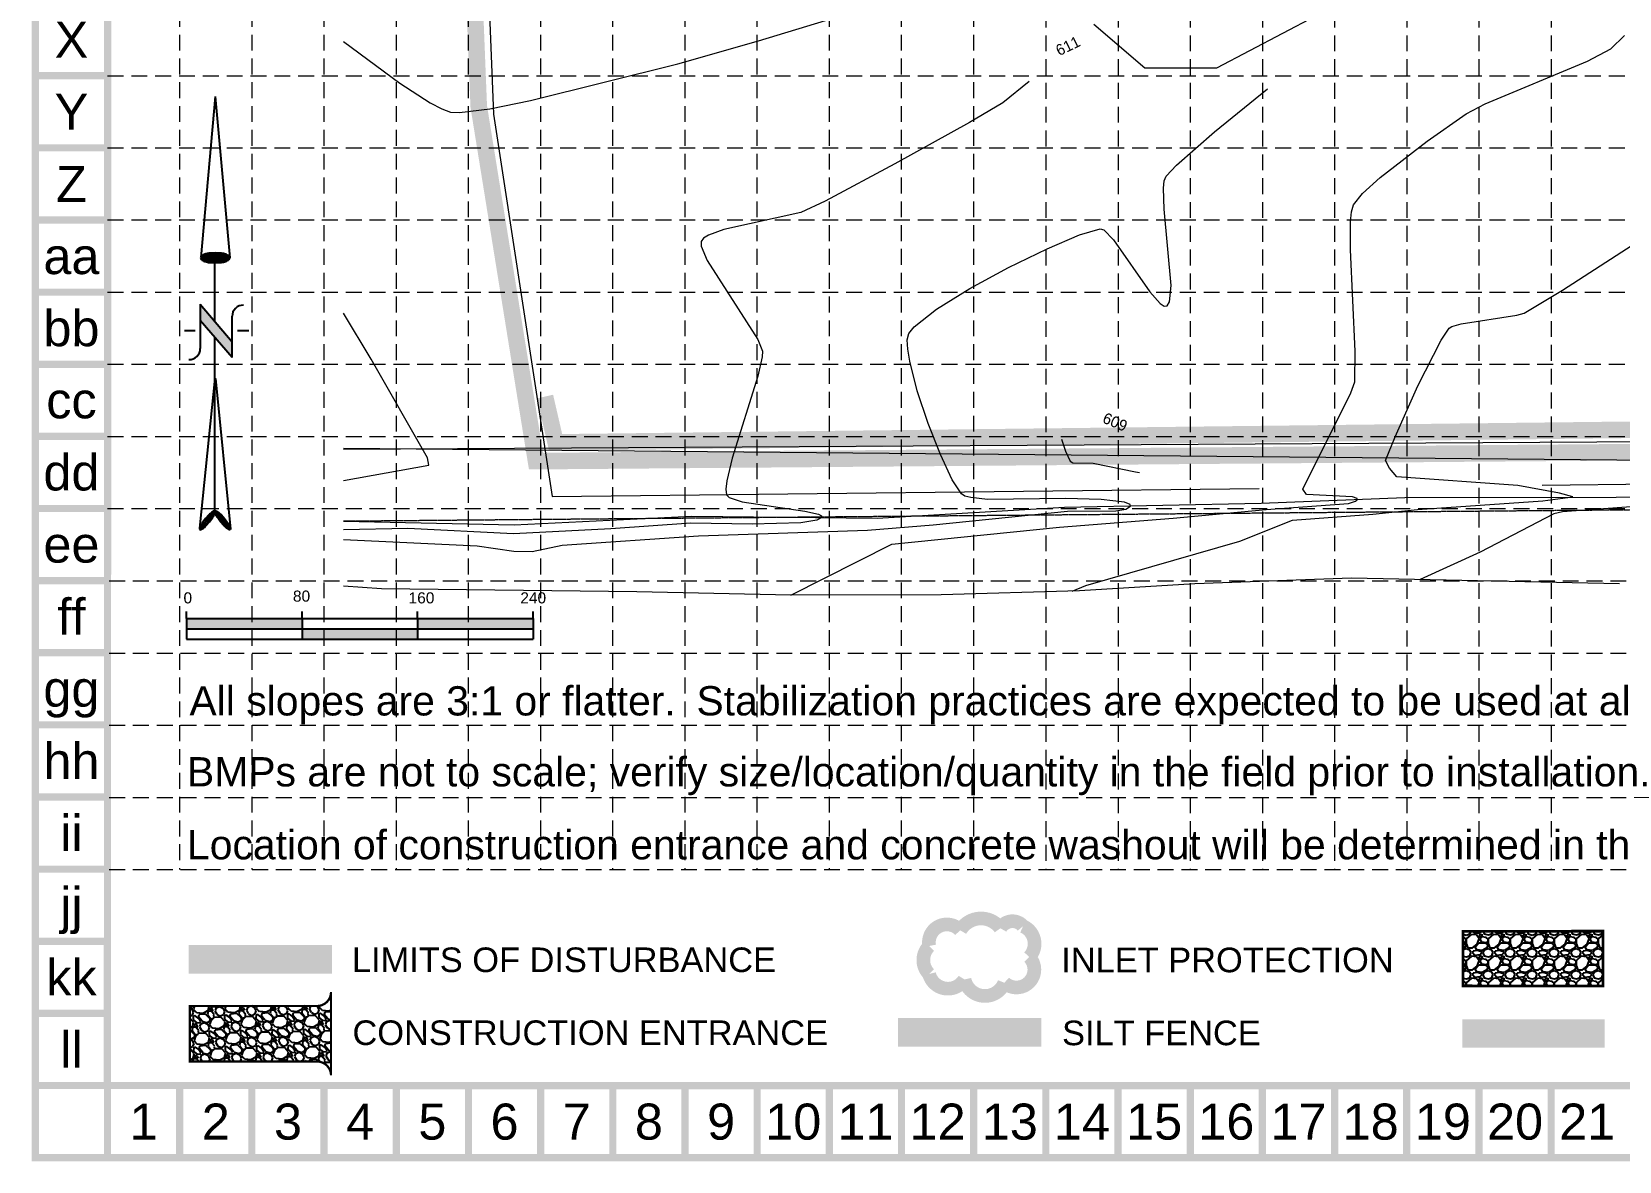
# Model space of a CAD drawing. Header units: feet. Extents: x 2483421 to 2485095, y 6854873 to 6855921.
# Drawn here: x 2483421 to 2483995, y 6854873 to 6855282 of the extents above; entities that cross this region are included whole.
import ezdxf
from ezdxf.enums import TextEntityAlignment as Align

# ---------------------------------------------------------------- set-up
doc = ezdxf.new("R2010")
doc.units = ezdxf.units.FT
doc.header["$MEASUREMENT"] = 0
for name, pattern in [('ACAD_ISO02W100', [15, 12, -3]), ('DGN Style 3', [358.380981, 255.986415, -102.394566]), ('HIDDEN', [0.375, 0.25, -0.125]), ('PHANTOM2', [2.375, 0.625, -0.125, 0.125, -0.125, 1.25, -0.125])]:
    doc.linetypes.add(name, pattern=pattern)
for name, color, linetype in [('BASE', 7, 'Continuous'), ('GRID', 254, 'HIDDEN'), ('LEGEND', 7, 'Continuous'), ('LIMITS OF DISTURBANCE', 1, 'HIDDEN'), ('NARROW', 7, 'Continuous'), ('SILT FENCE', 200, 'Continuous')]:
    doc.layers.add(name, color=color, linetype=linetype)
for name, color, linetype, lineweight in [('CTEXT', 1, 'Continuous', 0), ('CTR', 62, 'Continuous', 0), ('CTRINDEX', 7, 'Continuous', 0), ('Level 11', 7, 'Continuous', 0), ('Level 14', 7, 'Continuous', 0), ('Level 18', 7, 'Continuous', 0), ('Level 23', 7, 'Continuous', 0), ('Level 31', 7, 'Continuous', 0), ('Level 7', 7, 'Continuous', 0), ('P-Cont-1', 21, 'Continuous', 13)]:
    doc.layers.add(name, color=color, linetype=linetype, lineweight=lineweight)
doc.styles.add("L200'", font='ARIAL.TTF', dxfattribs={"height": 0.001969})
doc.styles.get("Standard").update_dxf_attribs({"font": 'ARIAL.TTF'})
doc.linetypes.add('Fence-Barbed', pattern='A,38,-12,[1,dgnlstyle-maplsty.shx,S=0.064,R=0,X=0,Y=0],-12,38', length=100)

# ---------------------------------------------------------------- blocks, each defined once
blk = doc.blocks.new('North Arrow')
at = {"layer": 'NARROW'}
for p, q in [((32.43, 3.06), (32.43, 4.63)), ((28.77, -2.09), (34.02, 2.32)), ((36.18, 2.33), (30.46, 2.33)), ((36.16, 2.32), (31.04, -2.09)), ((0, 0), (22.36, 2)), ((0, 0), (22.33, -2.02)), ((39.1, 0.01), (59.96, 2.11)), ((31.2, -0.05), (21.66, -0.05)), ((21.66, -0.05), (21.66, -0.05)), ((28.77, -2.09), (34.95, -2.09)), ((57.45, -0.05), (33.41, -0.05)), ((59.83, -2.14), (39.04, -0.01)), ((57.69, -0.03), (57.77, -0.01)), ((57.77, -0.05), (57.69, -0.03)), ((32.43, -4.26), (32.43, -2.8))]:
    blk.add_line(p, q, dxfattribs=at)
blk.add_lwpolyline([(22.36, -2.03), (22.59, -1.93, 0.091577), (22.87, -1.44, 0.048306), (23.03, -0.75), (23.07, -0.01), (23.01, 0.82, 0.048306), (22.87, 1.42, 0.091577), (22.59, 1.91), (22.36, 2.01), (22.14, 1.91, 0.091577), (21.86, 1.42, 0.048306), (21.72, 0.82), (21.66, -0.01), (21.72, -0.83, 0.048306), (21.86, -1.44, 0.091577), (22.14, -1.93)], format="xyb", close=True, dxfattribs=at)
for points in [[(57.46, -0.03), (57.44, 0.08, -0.066818), (57.67, 0.47, -0.03073), (58.01, 0.84), (58.52, 1.29), (59.07, 1.7, -0.03073), (59.5, 1.95, -0.066818), (59.93, 2.1), (60.04, 2.06)], [(60.04, 2.06), (60.05, 1.95, -0.066818), (59.82, 1.56, -0.03073), (59.43, 1.14), (58.97, 0.74), (58.42, 0.33, -0.03073), (57.99, 0.08, -0.036692), (57.76, -0.02)], [(57.46, -0.04), (57.44, -0.15, 0.066818), (57.67, -0.54, 0.03073), (58.01, -0.9), (58.52, -1.36), (59.07, -1.77, 0.03073), (59.5, -2.02, 0.066818), (59.93, -2.17), (60.04, -2.13)], [(60.04, -2.13), (60.05, -2.01, 0.066818), (59.82, -1.63, 0.03073), (59.43, -1.2), (58.97, -0.8), (58.42, -0.4, 0.03073), (57.99, -0.15, 0.036692), (57.76, -0.05)]]:
    blk.add_lwpolyline(points, format="xyb", dxfattribs=at)
for centre, start, end in [((30.46, 3.86), 178.8769, 270), ((34.95, -3.62), 358.8769, 90)]:
    blk.add_arc(centre, 1.53, start, end, dxfattribs=at)
for points in [[(31.05, -2.09), (36.15, 2.36), (28.75, -2.06), (34.01, 2.36)], [(23.03, -0.76), (21.67, -0.05), (23.07, -0.05), (21.72, 0.82)], [(23.07, -0.05), (21.72, 0.82), (23.02, 0.75), (21.85, 1.42)], [(23.02, 0.75), (21.85, 1.42), (22.87, 1.44), (22.14, 1.91)], [(22.87, 1.44), (22.14, 1.91), (22.59, 1.91), (22.36, 2)], [(57.44, 0.08), (57.7, -0.01), (57.5, 0.21), (57.77, -0.01)], [(57.45, -0.04), (57.69, -0.02), (57.44, 0.08), (57.7, -0.01)], [(57.5, 0.21), (57.77, -0.01), (57.6, 0.39), (57.94, 0.06)], [(57.6, 0.39), (57.94, 0.06), (57.68, 0.5), (58.07, 0.13)], [(57.68, 0.5), (58.07, 0.13), (57.84, 0.66), (58.29, 0.26)], [(57.84, 0.66), (58.29, 0.26), (58.03, 0.86), (58.52, 0.41)], [(58.03, 0.86), (58.52, 0.41), (58.26, 1.07), (58.73, 0.57)], [(58.26, 1.07), (58.73, 0.57), (58.52, 1.3), (59.05, 0.81)], [(58.52, 1.3), (59.05, 0.81), (58.7, 1.42), (59.26, 0.99)], [(59.26, 1), (58.69, 1.42), (59.45, 1.15), (59, 1.65)], [(59.45, 1.15), (59, 1.65), (59.62, 1.34), (59.28, 1.82)], [(59.62, 1.34), (59.28, 1.82), (59.81, 1.55), (59.49, 1.95)], [(59.81, 1.55), (59.49, 1.95), (59.93, 1.73), (59.69, 2.04)], [(59.93, 1.73), (59.69, 2.04), (60.05, 1.94), (59.93, 2.1)], [(60.05, 1.94), (59.93, 2.1), (60.04, 2.06)], [(22.87, -1.44), (21.72, -0.87), (23.03, -0.76), (21.67, -0.05)], [(22.58, -1.93), (21.86, -1.45), (22.87, -1.44), (21.72, -0.87)], [(22.36, -2.01), (22.14, -1.93), (22.58, -1.93), (21.86, -1.45)], [(57.44, -0.14), (57.69, -0.02), (57.45, -0.04), (57.69, -0.02)], [(57.46, -0.19), (57.7, -0.03), (57.44, -0.14), (57.69, -0.02)], [(57.53, -0.33), (57.76, -0.05), (57.46, -0.19), (57.7, -0.03)], [(57.63, -0.48), (57.9, -0.1), (57.53, -0.33), (57.76, -0.05)], [(57.78, -0.66), (58.09, -0.2), (57.63, -0.48), (57.9, -0.1)], [(57.97, -0.87), (58.34, -0.35), (57.78, -0.66), (58.09, -0.2)], [(58.24, -1.11), (58.61, -0.54), (57.97, -0.87), (58.34, -0.35)], [(58.61, -1.43), (58.93, -0.77), (58.24, -1.11), (58.61, -0.54)], [(58.91, -1.64), (59.2, -1), (58.61, -1.43), (58.93, -0.77)], [(59.12, -1.79), (59.57, -1.36), (58.92, -1.65), (59.2, -1.01)], [(59.35, -1.93), (59.81, -1.62), (59.12, -1.79), (59.57, -1.36)], [(59.54, -1.32), (59.41, -1.18), (59.21, -1.01)], [(59.58, -2.05), (59.93, -1.79), (59.35, -1.93), (59.81, -1.62)], [(59.78, -2.13), (60.05, -2.01), (59.58, -2.05), (59.93, -1.79)], [(59.92, -2.17), (60.04, -2.13), (59.78, -2.13), (60.05, -2.01)]]:
    blk.add_solid(points, dxfattribs=at)
blk = doc.blocks.new('A$C0CA6349E')
h = blk.add_hatch(color=7)
h.paths.add_polyline_path([(82.2, 7.2), (82.2, 14.4), (2.2, 14.4), (2.2, 7.2)])
h.paths.add_polyline_path([(82.2, 7.2), (82.2, 0), (162.2, 0), (162.2, 7.2)])
h.paths.add_polyline_path([(162.2, 14.4), (162.2, 7.2), (242.2, 7.2), (242.2, 14.4)])
at = {"color": 7}
for p, q in [((2.2, 14.4), (2.2, 19.2)), ((2.2, 14.4), (82.2, 14.4)), ((2.2, 14.4), (2.2, 0)), ((82.2, 14.4), (82.2, 19.2)), ((82.2, 14.4), (242.2, 14.4)), ((82.2, 14.4), (82.2, 0)), ((162.2, 14.4), (162.2, 19.2)), ((162.2, 14.4), (162.2, 0)), ((242.2, 14.4), (242.2, 19.2)), ((242.2, 14.4), (242.2, 0)), ((2.2, 7.2), (242.2, 7.2)), ((2.2, 0), (82.2, 0)), ((82.2, 0), (242.2, 0))]:
    blk.add_line(p, q, dxfattribs=at)
for s, p in [('80', (75.9, 26.1)), ('0', (0.1, 24.9)), ('160', (156, 24.9)), ('240', (233.4, 24.9))]:
    blk.add_text(s, height=7.68, dxfattribs=at).set_placement(p)

msp = doc.modelspace()

# ---------------------------------------------------------------- hatches: boundary and pattern name
at = {"layer": 'LEGEND', "linetype": 'ACAD_ISO02W100'}
h = msp.add_hatch(dxfattribs=at)
h.set_pattern_fill('GRAVEL', color=240, scale=7.960862, style=0)
h.set_pattern_definition([(228.0128, (2483372.27193, 6854534.72624), (-63.68688393, -71.64777093), [1.07102, -106.031425]), (184.9697, (2483371.55545, 6854533.93015), (95.53035537, 7.96079305), [1.83791, -181.95287]), (132.5104, (2483369.72446, 6854533.77094), (79.6085486, -87.5695538), [1.29593, -128.29751]), (267.2737, (2483366.61972, 6854531.78072), (7.96083055, 159.21724735), [1.673676, -165.69387]), (292.8337, (2483366.5401, 6854530.10894), (-39.8043901, 95.53031843), [1.64117, -162.47621]), (357.2737, (2483367.17698, 6854528.59638), (-159.21724735, 7.96083055), [1.673676, -165.69387]), (37.6942, (2483368.84876, 6854528.51677), (-103.49126773, -79.60854612), [2.21335, -219.12153]), (72.2553, (2483370.60015, 6854529.8701), (55.72612143, 175.1389395), [2.08963, -206.87352]), (121.4296, (2483371.23702, 6854531.86033), (-63.68696355, 103.49116974), [1.679344, -166.25523]), (175.2364, (2483370.3613, 6854533.2933), (87.5694923, -7.96079484), [1.91723, -93.94425]), (222.3974, (2483368.45072, 6854533.4525), (-95.53040552, -87.56942172), [2.479395, -245.46025]), (138.8141, (2483374.501, 6854531.7011), (-55.7260592, 47.7651521), [0.84625, -83.77887]), (171.4692, (2483373.8641, 6854532.25837), (103.4911956, -15.92178747), [1.60998, -159.38849]), (225, (2483372.272, 6854532.497), (-9e-16, -7.960865), [1.12583, -10.13252]), (203.1986, (2483371.7147, 6854533.4525), (39.8043091, 15.921735), [0.60628, -60.02184]), (291.8014, (2483371.1574, 6854533.2137), (-7.9608615, 23.882589), [0.85741, -42.01315]), (30.9638, (2483371.4758, 6854532.4176), (23.882571, 15.9217443), [1.392586, -45.02682]), (161.5651, (2483372.67, 6854533.134), (15.921728, -7.9608495), [1.00698, -24.16748]), (16.3895, (2483366.5401, 6854533.21368), (79.60864, 23.88252871), [1.410665, -139.65617]), (70.3462, (2483367.89346, 6854533.6117), (-31.84341116, -87.56950175), [1.18347, -117.16326]), (293.1986, (2483372.67, 6854534.7262), (-15.921735, 39.8043091), [1.21256, -59.41556]), (343.6105, (2483373.14763, 6854533.6117), (-79.60864, 23.88252871), [1.410665, -139.65617]), (339.444, (2483366.5401, 6854528.2779), (-39.8043259, 15.9216926), [1.36035, -66.65729]), (294.7751, (2483367.81385, 6854527.8003), (-39.80424907, 87.569512), [1.13982, -112.84238]), (66.8014, (2483372.7496, 6854526.7654), (15.921735, 39.8043091), [1.21256, -59.41556]), (17.354, (2483373.22724, 6854527.8799), (-103.49122532, -31.84340523), [1.33449, -132.113884]), (69.444, (2483368.8488, 6854526.7654), (-15.9216926, -39.8043259), [0.680176, -67.33746]), (101.3099, (2483372.272, 6854526.7654), (-7.9608434, 31.843455), [0.405924, -40.18666]), (165.9638, (2483372.1923, 6854527.1634), (23.882591, -7.960847), [1.64117, -31.1823]), (186.009, (2483370.60015, 6854527.56146), (79.60862052, 7.96085682), [1.52092, -150.571136]), (303.6901, (2483371.4758, 6854531.7011), (-7.960873, 15.921721), [1.14813, -27.55516]), (353.1572, (2483372.1127, 6854530.7458), (135.3346532, -15.92178817), [2.0045, -198.444895]), (60.9454, (2483374.1029, 6854530.507), (-31.8434492, -55.7260388), [0.81962, -81.14247]), (90, (2483374.501, 6854531.2235), (-7.96086, 7.96086), [0.47765, -7.48321]), (120.2564, (2483370.44093, 6854527.8003), (31.8434083, -55.7260553), [1.105955, -109.48988]), (48.0128, (2483369.8837, 6854528.7556), (63.68688393, 71.64777093), [2.142045, -104.9604]), (0, (2483371.317, 6854530.348), (7.96086, 7.96086), [2.069824, -5.89104]), (325.3048, (2483373.38645, 6854530.34777), (-79.6085768, 55.7261043), [1.258724, -124.61356]), (254.0546, (2483374.4214, 6854529.6313), (-7.9608614, -31.84345), [1.15912, -56.796835]), (207.646, (2483374.10293, 6854528.51677), (-151.25634937, -79.6086839), [1.88724, -186.83725]), (175.4261, (2483372.43115, 6854527.64107), (-103.4912137, 7.96082086), [1.996576, -197.66084])])
h.paths.add_polyline_path([(2483938.71, 6854936.77), (2483989.38, 6854936.68), (2483989.38, 6854956.58), (2483938.71, 6854956.51)])
at = {"layer": 'LEGEND'}
h = msp.add_hatch(dxfattribs=at)
h.set_pattern_fill('GRAVEL', color=4, scale=8.048013, angle=-43.93426, style=0)
h.set_pattern_definition([(184.078545, (2472228.5872, 6850041.0359), (-96.621089028, -7.48923934), [1.0827474, -107.19219]), (141.0354448, (2472227.5072, 6850040.95887), (75.131935528, -61.212062464), [1.8580286, -183.9447756]), (88.576145, (2472226.0625, 6850042.12727), (-3.467131764, -119.5920643), [1.31012, -129.702031]), (223.339445, (2472222.4062, 6850042.8561), (117.475101185, 110.329393169), [1.691998, -167.50778]), (248.899445, (2472221.1756, 6850041.69485), (38.029260366, 97.467903594), [1.659138, -164.254894]), (313.339445, (2472220.5783, 6850040.14696), (-110.329393169, 117.475101185), [1.691998, -167.50778]), (353.7599448, (2472221.73956, 6850038.91637), (-131.183389054, 14.635071714), [2.237581, -221.5203355]), (28.3210448, (2472223.96388, 6850038.67316), (163.417112102, 88.416784826), [2.112507, -209.1382425]), (77.495345, (2472225.82352, 6850039.67536), (26.226233849, 120.015471719), [1.6977283, -168.0752856]), (131.302145, (2472226.1911, 6850041.3328), (58.16841809, -67.219323845), [1.938219, -94.972691]), (178.4631448, (2472224.91184, 6850042.78888), (-130.971704125, 3.25542215), [2.5065375, -248.147395]), (94.879845, (2472228.0881, 6850037.27), (-7.065865125, 73.861812915), [0.855512, -84.6960306]), (127.534945, (2472228.0153, 6850038.12243), (64.175672637, -84.183016553), [1.627606, -161.1333756]), (181.065745, (2472227.0237, 6850039.413), (-5.5839745, -5.795669), [1.138158, -10.243446]), (159.264345, (2472227.2881, 6850040.4995), (40.14628689, -16.328520495), [0.6129206, -60.6789176]), (247.867145, (2472226.7148, 6850040.7165), (10.95625327, 22.97097516), [0.866795, -42.4730814]), (347.029545, (2472226.3883, 6850039.9135), (28.55494926, -5.16055869), [1.407831, -45.519745]), (117.630845, (2472227.7602, 6850039.5975), (6.00737286, -16.9636058), [1.018001, -24.4320525]), (332.455245, (2472223.35336, 6850043.95516), (74.70856136, -38.452780987), [1.426108, -141.18504]), (26.411945, (2472224.6178, 6850043.29567), (-84.606353315, -41.416485911), [1.1964256, -118.445887]), (249.264345, (2472228.877, 6850040.7567), (16.328520495, 40.14628689), [1.225833, -60.066005]), (299.676245, (2472228.44296, 6850039.61025), (-41.204806121, 73.226699083), [1.426108, -141.18504]), (295.509745, (2472219.8913, 6850040.36185), (-17.810422994, 39.511185176), [1.3752444, -67.3870086]), (250.840845, (2472220.48356, 6850039.1207), (32.445429411, 91.672178196), [1.1522984, -114.0777075]), (22.867145, (2472223.351, 6850034.9052), (39.51120426, 17.81038099), [1.225833, -60.066005]), (333.419745, (2472224.48046, 6850035.38153), (-97.679544406, 49.409020825), [1.3490964, -133.560184]), (25.509745, (2472220.5111, 6850037.6413), (-39.511185176, -17.810422994), [0.687622, -68.074631]), (57.375645, (2472223.0032, 6850035.2402), (16.54024193, 28.76663231), [0.410368, -40.6266017]), (122.029545, (2472223.2245, 6850035.5858), (11.80304254, -22.54757722), [1.659138, -31.5236635]), (142.074745, (2472222.34453, 6850036.9924), (63.54063852, -50.044063224), [1.537573, -152.2194933]), (259.755845, (2472225.8857, 6850039.392), (5.37226825, 17.17531186), [1.1607005, -27.85682]), (309.2229448, (2472225.6793, 6850038.24973), (87.358346809, -106.518914201), [2.0264413, -200.6173447]), (17.011145, (2472226.9607, 6850036.6799), (-62.270480136, -18.233780673), [0.828591, -82.03077]), (46.065745, (2472227.753, 6850036.922), (-0.2116943, 11.37964), [0.482881, -7.565132]), (76.322145, (2472222.39613, 6850037.27796), (-15.90518438, -62.905546485), [1.118062, -110.688504]), (4.078545, (2472222.6605, 6850038.3643), (96.621089028, 7.48923934), [2.165495, -106.1094425]), (316.065745, (2472224.8205, 6850038.518), (11.37964, 0.2116943), [2.0924833, -5.9555294]), (281.370545, (2472226.3274, 6850037.0665), (-18.86878022, 96.4094153), [1.2725035, -125.9777486]), (210.120345, (2472226.5783, 6850035.819), (-28.13155827, -17.59869698), [1.171807, -57.4186113]), (163.7117448, (2472225.5647, 6850035.23095), (-165.957421428, 48.138743628), [1.907902, -188.882626]), (131.4918448, (2472223.73337, 6850035.76606), (-69.759731789, 78.387286174), [2.0184335, -199.824704])])
edge = h.paths.add_edge_path()
edge.add_line((2483528.94, 6854904.33), (2483528.94, 6854934.51))
edge.add_arc((2483523.91, 6854934.51), 5.03, 270.03906, 360, ccw=False)
edge.add_line((2483523.91, 6854929.48), (2483477.81, 6854929.47))
edge.add_line((2483477.81, 6854929.47), (2483477.81, 6854909.34))
edge.add_line((2483477.81, 6854909.34), (2483523.9, 6854909.36))
edge.add_arc((2483523.91, 6854904.33), 5.03, 0, 90.03906, ccw=False)

# ---------------------------------------------------------------- linework, layer by layer
at = {"layer": 'BASE', "const_width": 2.61}
for points in [[(2483421.94, 6854874.54), (2485093.94, 6854874.54), (2485093.94, 6855919.54), (2483421.94, 6855919.54)], [(2483448.01, 6854900.66), (2485067.89, 6854900.61), (2485067.85, 6855893.43), (2483448.34, 6855893.46)]]:
    msp.add_lwpolyline(points, close=True, dxfattribs=at)
for points in [[(2483448.06, 6855266.42), (2483421.94, 6855266.42)], [(2483448.06, 6855240.29), (2483421.94, 6855240.29)], [(2483448.06, 6855214.17), (2483421.94, 6855214.17)], [(2483448.06, 6855188.04), (2483421.94, 6855188.04)], [(2483448.06, 6855161.92), (2483421.94, 6855161.92)], [(2483448.06, 6855135.79), (2483421.94, 6855135.79)], [(2483448.06, 6855109.67), (2483421.94, 6855109.67)], [(2483448.06, 6855083.54), (2483421.94, 6855083.54)], [(2483448.06, 6855057.42), (2483421.94, 6855057.42)], [(2483448.06, 6855031.29), (2483421.94, 6855031.29)], [(2483448.06, 6855005.17), (2483421.94, 6855005.17)], [(2483448.06, 6854979.04), (2483421.94, 6854979.04)], [(2483448.06, 6854952.92), (2483421.94, 6854952.92)], [(2483448.06, 6854926.79), (2483421.94, 6854926.79)], [(2483448.06, 6854900.67), (2483421.94, 6854900.67)], [(2483448.06, 6854874.54), (2483448.06, 6854900.67)], [(2483474.19, 6854874.54), (2483474.19, 6854900.67)], [(2483500.31, 6854874.54), (2483500.31, 6854900.67)], [(2483526.44, 6854874.54), (2483526.44, 6854900.67)], [(2483552.56, 6854874.54), (2483552.56, 6854900.67)], [(2483578.69, 6854874.54), (2483578.69, 6854900.67)], [(2483604.81, 6854874.54), (2483604.81, 6854900.67)], [(2483630.94, 6854874.54), (2483630.94, 6854900.67)], [(2483657.06, 6854874.54), (2483657.06, 6854900.67)], [(2483683.19, 6854874.54), (2483683.19, 6854900.67)], [(2483709.31, 6854874.54), (2483709.31, 6854900.67)], [(2483735.44, 6854874.54), (2483735.44, 6854900.67)], [(2483761.56, 6854874.54), (2483761.56, 6854900.67)], [(2483787.69, 6854874.54), (2483787.69, 6854900.67)], [(2483813.81, 6854874.54), (2483813.81, 6854900.67)], [(2483839.94, 6854874.54), (2483839.94, 6854900.67)], [(2483866.06, 6854874.54), (2483866.06, 6854900.67)], [(2483892.19, 6854874.54), (2483892.19, 6854900.67)], [(2483918.31, 6854874.54), (2483918.31, 6854900.67)], [(2483944.44, 6854874.54), (2483944.44, 6854900.67)], [(2483970.56, 6854874.54), (2483970.56, 6854900.67)]]:
    msp.add_lwpolyline(points, dxfattribs=at)
at = {"layer": 'CTR', "color": 35, "lineweight": 0, "ltscale": 0.328084}
for p, q in [((2483683.7, 6855279.06), (2483707.96, 6855286.41)), ((2483533.51, 6855278.78), (2483553.89, 6855263.69)), ((2483654.46, 6855270.76), (2483683.7, 6855279.06)), ((2483983.75, 6855271.72), (2483992.13, 6855276.11)), ((2483992.13, 6855276.11), (2483997.07, 6855280.98)), ((2483601.12, 6855257.39), (2483654.46, 6855270.76)), ((2483946.63, 6855256.24), (2483983.75, 6855271.72)), ((2483781.66, 6855264.37), (2483772.17, 6855256.6)), ((2483553.89, 6855263.69), (2483564.84, 6855256.61)), ((2483564.84, 6855256.61), (2483569.05, 6855254.37)), ((2483569.05, 6855254.37), (2483572.15, 6855253.26)), ((2483572.15, 6855253.26), (2483575.49, 6855253.09)), ((2483575.49, 6855253.09), (2483586.4, 6855254.43)), ((2483586.4, 6855254.43), (2483601.12, 6855257.39)), ((2483772.17, 6855256.6), (2483760.01, 6855249.44)), ((2483925.69, 6855242.72), (2483939.82, 6855252.65)), ((2483939.82, 6855252.65), (2483946.63, 6855256.24)), ((2483760.01, 6855249.44), (2483733.07, 6855234.52)), ((2483908.67, 6855229.53), (2483925.69, 6855242.72)), ((2483733.07, 6855234.52), (2483707.81, 6855221.04)), ((2483974.66, 6855188.74), (2484039.57, 6855230.67)), ((2483902.27, 6855223.75), (2483908.67, 6855229.53)), ((2483707.81, 6855221.04), (2483699.04, 6855216.88)), ((2483898.36, 6855217.14), (2483898.98, 6855219.61)), ((2483898.98, 6855219.61), (2483902.27, 6855223.75)), ((2483699.04, 6855216.88), (2483671.17, 6855210.67)), ((2483897.9, 6855203.36), (2483898, 6855213.47)), ((2483898, 6855213.47), (2483898.36, 6855217.14)), ((2483663.78, 6855207.55), (2483662.93, 6855206.43)), ((2483665.54, 6855208.63), (2483663.78, 6855207.55)), ((2483671.17, 6855210.67), (2483665.54, 6855208.63)), ((2483662.93, 6855206.43), (2483662.95, 6855204.73)), ((2483662.95, 6855204.73), (2483665.15, 6855199.44)), ((2483899.59, 6855166.7), (2483897.9, 6855203.36)), ((2483665.15, 6855199.44), (2483683.46, 6855170.85)), ((2483960.85, 6855180.45), (2483974.66, 6855188.74)), ((2483543.52, 6855163.81), (2483533.51, 6855180.46)), ((2483937.98, 6855176.61), (2483958.2, 6855179.7)), ((2483958.2, 6855179.7), (2483960.85, 6855180.45)), ((2483930.76, 6855170.66), (2483933.68, 6855175)), ((2483933.68, 6855175), (2483934.58, 6855175.58)), ((2483934.58, 6855175.58), (2483937.98, 6855176.61)), ((2483683.46, 6855170.85), (2483685.18, 6855166.69)), ((2483685.18, 6855166.69), (2483685.06, 6855164.54)), ((2483899.46, 6855155.6), (2483899.59, 6855166.7)), ((2483922.34, 6855154.04), (2483930.76, 6855170.66)), ((2483563.93, 6855127.98), (2483543.52, 6855163.81)), ((2483685.06, 6855164.54), (2483683.41, 6855157.59)), ((2483683.41, 6855157.59), (2483674.15, 6855127.94)), ((2483898.07, 6855151.58), (2483899.46, 6855155.6)), ((2483880.71, 6855116.69), (2483898.07, 6855151.58)), ((2483914.08, 6855135.66), (2483922.34, 6855154.04)), ((2483793.36, 6855134.81), (2483794.81, 6855130.48)), ((2483910.6, 6855127.11), (2483914.08, 6855135.66)), ((2483564.32, 6855125.38), (2483563.93, 6855127.98)), ((2483674.15, 6855127.94), (2483672.19, 6855119.72)), ((2483794.81, 6855130.48), (2483796.5, 6855126.86)), ((2483796.5, 6855126.86), (2483797.49, 6855126.18)), ((2483797.49, 6855126.18), (2483804.84, 6855126.11)), ((2483912.05, 6855124.31), (2483910.6, 6855127.11)), ((2483533.51, 6855119.82), (2483564.32, 6855125.38)), ((2483804.84, 6855126.11), (2483820.17, 6855122.92)), ((2483820.17, 6855122.92), (2483821.62, 6855122.76)), ((2483914.75, 6855121.13), (2483912.05, 6855124.31)), ((2483958.46, 6855117.94), (2483914.75, 6855121.13)), ((2483672.19, 6855119.72), (2483671.86, 6855116.69)), ((2483671.86, 6855116.69), (2483672.09, 6855114.62)), ((2483882.02, 6855114.73), (2483880.71, 6855116.69)), ((2483898.73, 6855113.84), (2483882.02, 6855114.73)), ((2483973.54, 6855115.23), (2483958.46, 6855117.94)), ((2483978.42, 6855113.84), (2483973.54, 6855115.23)), ((2483672.09, 6855114.62), (2483673.02, 6855113.67)), ((2483673.02, 6855113.67), (2483677.78, 6855112.07)), ((2483677.78, 6855112.07), (2483700.47, 6855108.66)), ((2483833.72, 6855106.17), (2483867.39, 6855109.28)), ((2483867.39, 6855109.28), (2483897.22, 6855111.52)), ((2483897.22, 6855111.52), (2483899.76, 6855112.3)), ((2483900.36, 6855113.23), (2483898.73, 6855113.84)), ((2483899.76, 6855112.3), (2483900.37, 6855112.81)), ((2483900.37, 6855112.81), (2483900.36, 6855113.23)), ((2483906.01, 6855107.61), (2483922.19, 6855109.29)), ((2483922.19, 6855109.29), (2483967.51, 6855112.39)), ((2483967.51, 6855112.39), (2483978.42, 6855113.84)), ((2484028.16, 6855112.27), (2483974.73, 6855108.48)), ((2483659.22, 6855104.31), (2483630.21, 6855102.31)), ((2483681.44, 6855103.98), (2483659.22, 6855104.31)), ((2483698.96, 6855104.46), (2483681.44, 6855103.98)), ((2483704.76, 6855105.5), (2483698.96, 6855104.46)), ((2483700.47, 6855108.66), (2483705.42, 6855107.57)), ((2483706.35, 6855106.3), (2483704.76, 6855105.5)), ((2483705.42, 6855107.57), (2483706.49, 6855106.97)), ((2483706.49, 6855106.97), (2483706.35, 6855106.3)), ((2483792.68, 6855102.95), (2483833.72, 6855106.17)), ((2483857.86, 6855097.79), (2483876.93, 6855105.41)), ((2483876.93, 6855105.41), (2483906.01, 6855107.61)), ((2483971.49, 6855107.72), (2483944.82, 6855093.84)), ((2483974.73, 6855108.48), (2483971.49, 6855107.72)), ((2483556.79, 6855102.4), (2483533.51, 6855101.95)), ((2483594.95, 6855100.45), (2483556.79, 6855102.4)), ((2483630.21, 6855102.31), (2483594.95, 6855100.45)), ((2483731.89, 6855096.77), (2483792.68, 6855102.95)), ((2483802.21, 6855081.75), (2483857.86, 6855097.79)), ((2483695.39, 6855078.31), (2483731.89, 6855096.77)), ((2483944.82, 6855093.84), (2483923.13, 6855083.9)), ((2483797.18, 6855079.74), (2483802.21, 6855081.75))]:
    msp.add_line(p, q, dxfattribs=at)
at = {"layer": 'CTRINDEX', "color": 35, "lineweight": 0, "ltscale": 0.328084}
for p, q in [((2483848.73, 6855246.13), (2483867.96, 6855261.68)), ((2483835.02, 6855234.06), (2483848.73, 6855246.13)), ((2483830.51, 6855228.33), (2483831.18, 6855230)), ((2483831.18, 6855230), (2483835.02, 6855234.06)), ((2483830.22, 6855225.66), (2483830.51, 6855228.33)), ((2483830.5, 6855218.04), (2483830.22, 6855225.66)), ((2483832.99, 6855190.41), (2483830.5, 6855218.04)), ((2483788.1, 6855203.72), (2483799.83, 6855208.73)), ((2483799.83, 6855208.73), (2483807.38, 6855210.95)), ((2483807.38, 6855210.95), (2483808.67, 6855210.54)), ((2483808.67, 6855210.54), (2483812.16, 6855207.02)), ((2483812.16, 6855207.02), (2483825.36, 6855188.13)), ((2483774.21, 6855196.92), (2483788.1, 6855203.72)), ((2483760.2, 6855189.29), (2483774.21, 6855196.92)), ((2483832.42, 6855184.55), (2483832.99, 6855190.41)), ((2483748.11, 6855181.83), (2483760.2, 6855189.29)), ((2483825.36, 6855188.13), (2483829.04, 6855183.88)), ((2483829.04, 6855183.88), (2483830.47, 6855182.96)), ((2483831.54, 6855183.08), (2483832.42, 6855184.55)), ((2483739.98, 6855175.5), (2483748.11, 6855181.83)), ((2483830.47, 6855182.96), (2483831.54, 6855183.08)), ((2483737.53, 6855170.78), (2483738.03, 6855173.07)), ((2483738.03, 6855173.07), (2483739.98, 6855175.5)), ((2483737.68, 6855167.35), (2483737.53, 6855170.78)), ((2483738.39, 6855163), (2483737.68, 6855167.35)), ((2483741.16, 6855152.34), (2483738.39, 6855163)), ((2483745.12, 6855140.5), (2483741.16, 6855152.34)), ((2483749.57, 6855129.19), (2483745.12, 6855140.5)), ((2483753.8, 6855120.1), (2483749.57, 6855129.19)), ((2483757.1, 6855114.92), (2483753.8, 6855120.1)), ((2483758.39, 6855114.17), (2483757.1, 6855114.92)), ((2483760.49, 6855113.61), (2483758.39, 6855114.17)), ((2483766.57, 6855112.98), (2483760.49, 6855113.61)), ((2483794.85, 6855113.32), (2483766.57, 6855112.98)), ((2483807.67, 6855112.89), (2483794.85, 6855113.32)), ((2483816.15, 6855111.96), (2483807.67, 6855112.89)), ((2483813.01, 6855108.88), (2483816.57, 6855109.47)), ((2483818.19, 6855111.09), (2483816.15, 6855111.96)), ((2483816.57, 6855109.47), (2483818.29, 6855110.52)), ((2483818.29, 6855110.52), (2483818.19, 6855111.09)), ((2483723.14, 6855101.76), (2483746.94, 6855103.78)), ((2483746.94, 6855103.78), (2483795.54, 6855108.73)), ((2483795.54, 6855108.73), (2483813.01, 6855108.88)), ((2483533.51, 6855098.44), (2483581.87, 6855096.19)), ((2483612.67, 6855096.39), (2483661.96, 6855099.82)), ((2483661.96, 6855099.82), (2483723.14, 6855101.76)), ((2483581.87, 6855096.19), (2483595.15, 6855094.17)), ((2483595.15, 6855094.17), (2483601.73, 6855094.07)), ((2483601.73, 6855094.07), (2483612.67, 6855096.39))]:
    msp.add_line(p, q, dxfattribs=at)
at = {"layer": 'GRID', "color": 252, "linetype": 'HIDDEN', "lineweight": 0, "ltscale": 23}
for p, q in [((2483474.1, 6855893.66), (2483474.1, 6854978.93)), ((2483500.23, 6855893.66), (2483500.23, 6854978.93)), ((2483526.35, 6855893.66), (2483526.35, 6854978.93)), ((2483552.48, 6855893.66), (2483552.48, 6854978.93)), ((2483578.6, 6855893.66), (2483578.6, 6854978.93)), ((2483604.73, 6855893.66), (2483604.73, 6854978.93)), ((2483630.85, 6855893.66), (2483630.85, 6854978.93)), ((2483656.98, 6855893.66), (2483656.98, 6854978.93)), ((2483683.1, 6855893.66), (2483683.1, 6854978.93)), ((2483709.23, 6855893.66), (2483709.23, 6854978.93)), ((2483735.35, 6855893.66), (2483735.35, 6854978.93)), ((2483761.48, 6855893.66), (2483761.48, 6854978.93)), ((2483787.69, 6855893.42), (2483787.69, 6854978.93)), ((2483813.81, 6855893.42), (2483813.81, 6854978.93)), ((2483839.94, 6855893.42), (2483839.94, 6854978.93)), ((2483866.06, 6855893.42), (2483866.06, 6854978.93)), ((2483892.19, 6855893.42), (2483892.19, 6854978.93)), ((2483918.31, 6855893.42), (2483918.31, 6854978.93)), ((2483944.44, 6855893.42), (2483944.44, 6854978.93)), ((2483970.56, 6855893.42), (2483970.56, 6854978.93)), ((2483448.06, 6855266.42), (2485067.81, 6855266.42)), ((2483448.06, 6855240.29), (2485067.81, 6855240.29)), ((2483448.06, 6855214.17), (2485067.81, 6855214.17)), ((2483448.06, 6855188.04), (2485067.81, 6855188.04)), ((2483448.06, 6855161.92), (2485067.81, 6855161.92)), ((2483448.06, 6855135.79), (2485067.81, 6855135.79)), ((2483448.06, 6855109.67), (2485067.81, 6855109.67)), ((2483448.65, 6855083.43), (2485068.4, 6855083.43)), ((2483448.65, 6855057.3), (2485068.4, 6855057.3)), ((2483448.65, 6855031.18), (2485068.4, 6855031.18)), ((2483448.65, 6855005.05), (2485068.4, 6855005.05)), ((2483448.65, 6854978.93), (2485068.4, 6854978.93))]:
    msp.add_line(p, q, dxfattribs=at)
at = {"layer": 'LEGEND', "color": 170, "ltscale": 100, "const_width": 4.95}
msp.add_lwpolyline([(2483756.7, 6854956.86, 0.520567), (2483756.7, 6854956.86, 0.765195), (2483745.49, 6854951.21, 0.417879), (2483745.42, 6854941.06, 0.6649), (2483758.23, 6854939.11, 0.744833), (2483772.67, 6854937.9, 0.975642), (2483781.67, 6854947.19, 0.520567), (2483779.43, 6854958.39, 0.520567), (2483771.21, 6854957.64, 0.540264), (2483756.7, 6854956.86)], format="xyb", close=True, dxfattribs=at)
at = {"layer": 'LEGEND', "color": 240, "const_width": 0.995}
msp.add_lwpolyline([(2483938.71, 6854936.77), (2483989.38, 6854936.68), (2483989.38, 6854956.58), (2483938.71, 6854956.51)], close=True, dxfattribs=at)
at = {"layer": 'LEGEND', "color": 1, "linetype": 'HIDDEN', "ltscale": 55, "const_width": 10.35}
msp.add_lwpolyline([(2483477.42, 6854946.41), (2483529.33, 6854946.41)], dxfattribs=at)
at = {"layer": 'LEGEND', "color": 4, "const_width": 0.805}
msp.add_lwpolyline([(2483528.94, 6854904.33), (2483528.94, 6854934.51, -0.414014), (2483523.91, 6854929.48), (2483477.81, 6854929.47), (2483477.81, 6854909.34), (2483523.9, 6854909.36, -0.414413)], format="xyb", close=True, dxfattribs=at)
at = {"layer": 'LEGEND', "color": 200, "const_width": 10.35}
msp.add_lwpolyline([(2483734.13, 6854919.97), (2483786.04, 6854919.97)], dxfattribs=at)
at = {"layer": 'LEGEND', "color": 84, "const_width": 10.35}
msp.add_lwpolyline([(2483938.45, 6854919.5), (2483989.88, 6854919.5)], dxfattribs=at)
at = {"layer": 'Level 11', "color": 7, "linetype": 'Fence-Barbed', "lineweight": 0}
msp.add_line((2483533.51, 6855131.11), (2484116.86, 6855134.65), dxfattribs=at)
at = {"layer": 'Level 14', "color": 7, "linetype": 'Fence-Barbed', "lineweight": 0, "ltscale": 3, "flags": 128}
msp.add_lwpolyline([(2484968.98, 6855118.25), (2483533.51, 6855131.43)], dxfattribs=at)
at = {"layer": 'Level 18', "color": 7, "linetype": 'PHANTOM2', "lineweight": 0, "ltscale": 0.328084}
msp.add_line((2483533.51, 6855105.14), (2484968.98, 6855117.79), dxfattribs=at)
at = {"layer": 'Level 23', "color": 7, "linetype": 'Continuous', "lineweight": 0, "ltscale": 0.328084, "flags": 128}
msp.add_lwpolyline([(2483995.32, 6855082.37), (2483898.35, 6855084.42), (2483841.62, 6855082.41), (2483799.88, 6855079.81), (2483749.74, 6855078.43), (2483695.36, 6855078.31), (2483639.63, 6855079.51), (2483547.18, 6855080.62), (2483533.51, 6855081.51)], dxfattribs=at)
at = {"layer": 'Level 31', "color": 7, "linetype": 'DGN Style 3', "lineweight": 0}
for p, q in [((2483567.66, 6855736.23), (2483587.82, 6855252.52)), ((2483567.66, 6855736.23), (2483587.82, 6855252.52)), ((2483587.82, 6855252.52), (2483608.97, 6855114.03)), ((2483587.82, 6855252.52), (2483608.97, 6855114.03)), ((2483608.97, 6855114.03), (2484945.99, 6855129.32)), ((2483608.97, 6855114.03), (2484945.99, 6855129.32))]:
    msp.add_line(p, q, dxfattribs=at)
at = {"layer": 'Level 7', "color": 7, "linetype": 'Continuous', "lineweight": 0, "ltscale": 0.328084, "flags": 128}
msp.add_lwpolyline([(2484193.13, 6855102.48), (2484159.41, 6855118.1), (2484038.88, 6855114.31), (2483994.16, 6855113.71), (2483917.58, 6855113.49), (2483865.62, 6855111.43), (2483794.37, 6855110.06), (2483726.66, 6855106.08), (2483659.52, 6855106.82), (2483595.2, 6855103.64), (2483533.51, 6855104.91)], dxfattribs=at)
at = {"layer": 'LIMITS OF DISTURBANCE', "linetype": 'HIDDEN', "lineweight": 30, "ltscale": 100, "const_width": 6}
msp.add_lwpolyline([(2483553.88, 6855775.4), (2483582.72, 6855781.62), (2483622.36, 6855787.95), (2483674.73, 6855791.33), (2485022.16, 6855801.15), (2485021.8, 6855792.54), (2485014.26, 6855792.18, 0.367276), (2484981.25, 6855761.33), (2484981.64, 6855135.45), (2484941.69, 6855105.14), (2484400.49, 6855105.56), (2484402.75, 6855034.59), (2484369.16, 6855034.35), (2484323.13, 6855106.73), (2484136.59, 6855104.23), (2484070.04, 6855130.64), (2483603.14, 6855126.82), (2483582.42, 6855255.3), (2483563.42, 6855733.98), (2483555.35, 6855765.7)], format="xyb", close=True, dxfattribs=at)
at = {"layer": 'P-Cont-1', "color": 33, "flags": 128}
msp.add_lwpolyline([(2483805.08, 6855285.08), (2483823.51, 6855269.22), (2483849.51, 6855269.22), (2483897.3, 6855294.46), (2483923.78, 6855312.13), (2483948.54, 6855337.31), (2484012.67, 6855446.8)], dxfattribs=at)
at = {"layer": 'SILT FENCE', "linetype": 'Continuous', "lineweight": 30, "ltscale": 0.25, "const_width": 6}
msp.add_lwpolyline([(2484308.59, 6855112.45), (2484137.87, 6855112.39), (2484071.66, 6855139.03), (2483610.24, 6855133.61), (2483606.41, 6855150.21)], dxfattribs=at)

# ---------------------------------------------------------------- block references
at = {"layer": 'BASE', "xscale": 2.612499999988358, "yscale": 2.612499999988358, "zscale": 2.6125, "rotation": 270}
msp.add_blockref('North Arrow', (2483487.07, 6855258.88), dxfattribs=at)
at = {"layer": 'NARROW', "ltscale": 500, "xscale": 0.5224999999918509, "yscale": 0.5225000000209548, "zscale": 0.5225}
msp.add_blockref('A$C0CA6349E', (2483475.51, 6855062.29), dxfattribs=at)

# ---------------------------------------------------------------- texts
at = {"layer": 'BASE'}
for s, height, p in [('X', 13.06, (2483435, 6855279.48)), ('Y', 13.06, (2483435, 6855253.35)), ('Z', 13.06, (2483435, 6855227.23)), ('aa', 13.062, (2483435, 6855201.1)), ('bb', 13.062, (2483435, 6855174.98)), ('cc', 13.062, (2483435, 6855148.85)), ('dd', 13.062, (2483435, 6855122.73)), ('ee', 13.062, (2483435, 6855096.6)), ('ff', 13.062, (2483435, 6855070.48)), ('gg', 13.062, (2483435, 6855044.35)), ('hh', 13.062, (2483435, 6855018.23)), ('ii', 13.062, (2483435, 6854992.1)), ('jj', 13.062, (2483435, 6854965.98)), ('kk', 13.062, (2483435, 6854939.85)), ('ll', 13.062, (2483435, 6854913.73)), ('1', 13.06, (2483461.13, 6854887.6)), ('2', 13.06, (2483487.25, 6854887.6)), ('3', 13.06, (2483513.38, 6854887.6)), ('4', 13.06, (2483539.5, 6854887.6)), ('5', 13.06, (2483565.63, 6854887.6)), ('6', 13.06, (2483591.75, 6854887.6)), ('7', 13.06, (2483617.88, 6854887.6)), ('8', 13.06, (2483644, 6854887.6)), ('9', 13.06, (2483670.13, 6854887.6)), ('10', 13.062, (2483696.25, 6854887.6)), ('11', 13.062, (2483722.38, 6854887.6)), ('12', 13.062, (2483748.5, 6854887.6)), ('13', 13.062, (2483774.63, 6854887.6)), ('14', 13.062, (2483800.75, 6854887.6)), ('15', 13.062, (2483826.88, 6854887.6)), ('16', 13.062, (2483853, 6854887.6)), ('17', 13.062, (2483879.13, 6854887.6)), ('18', 13.062, (2483905.25, 6854887.6)), ('19', 13.062, (2483931.38, 6854887.6)), ('20', 13.062, (2483957.5, 6854887.6)), ('21', 13.062, (2483983.63, 6854887.6))]:
    msp.add_text(s, height=height, dxfattribs=at).set_placement(p, align=Align.MIDDLE_CENTER)
at = {"layer": 'BASE', "color": 7, "style": "L200'"}
for s, height, p in [('All slopes are 3:1 or flatter.', 10.5948, (2483477.71, 6855034.7)), ('Stabilization practices are expected to be used at all disturbed areas.', 10.5948, (2483661.22, 6855034.73)), ('BMPs are not to scale; verify size/location/quantity in the field prior to installation.', 10.5948, (2483476.81, 6855009.01)), ('Location of construction entrance and concrete washout will be determined in the field and will be reflected on this Site Map.', 10.59485, (2483476.82, 6854982.59))]:
    msp.add_text(s, height=height, dxfattribs=at).set_placement(p)
at = {"layer": 'CTEXT', "color": 35, "lineweight": 0, "char_height": 4, "attachment_point": 5, "line_spacing_factor": 0.754198}
for s, insert, rotation in [('\\Ffont001.shx;611', (2483795.67, 6855277.19), 25.58137), ('\\Ffont001.shx;609', (2483812.74, 6855140.99), 336.90542)]:
    msp.add_mtext(s, dxfattribs=dict(at, insert=insert, rotation=rotation))
at = {"layer": 'LEGEND', "style": "L200'"}
for s, height, p in [('LIMITS OF DISTURBANCE', 8.9084, (2483536.52, 6854941.76)), ('INLET PROTECTION', 8.9084, (2483793.27, 6854941.7)), ('CONSTRUCTION ENTRANCE', 8.9084, (2483536.71, 6854915.34)), ('SILT FENCE', 8.908, (2483793.55, 6854915.27))]:
    msp.add_text(s, height=height, dxfattribs=at).set_placement(p)

doc.saveas('drawing.dxf')
